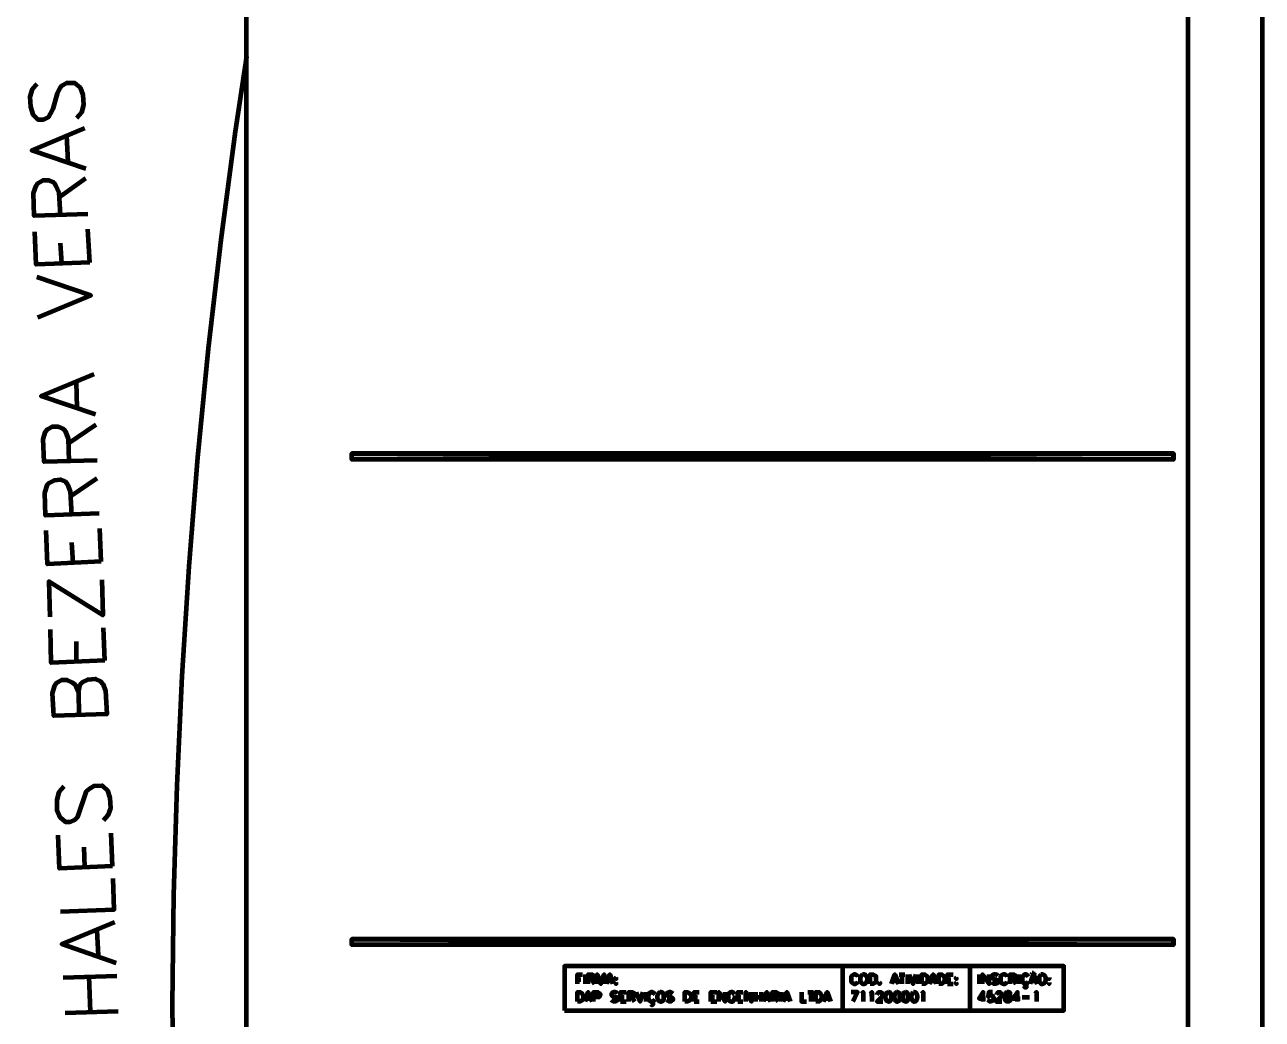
# Model space of a CAD drawing. Header units: inches. Extents: x 1 to 529, y -1 to 335.
# Drawn here: x 343.9 to 474.8, y 105.4 to 210.5 of the extents above; entities that cross this region are included whole.
import ezdxf

# ---------------------------------------------------------------- set-up
doc = ezdxf.new("R2010")
doc.units = ezdxf.units.IN
for name, color, linetype, lineweight in [('H', 7, 'CONTINUOUS', 100), ('P', 250, 'CONTINUOUS', 100), ('Text', 250, 'CONTINUOUS', 100)]:
    doc.layers.add(name, color=color, linetype=linetype, lineweight=lineweight)
doc.styles.get("Standard").update_dxf_attribs({"font": 'txt', "width": 0.75})

msp = doc.modelspace()

# ---------------------------------------------------------------- hatches: boundary and pattern name
at = {"layer": 'H', "linetype": 'CONTINUOUS'}
for points in [[(378.53, 165.2), (465.4, 164.6), (465.4, 165.2), (378.53, 165.2), (465.4, 164.6), (378.53, 164.6)], [(378.53, 165.2), (465.4, 164.6), (465.4, 165.2), (378.53, 165.2), (465.4, 164.6), (378.53, 164.6)], [(378.53, 113.87), (465.4, 113.27), (465.4, 113.87), (378.53, 113.87), (465.4, 113.27), (378.53, 113.27)], [(378.53, 113.87), (465.4, 113.27), (465.4, 113.87), (378.53, 113.87), (465.4, 113.27), (378.53, 113.27)]]:
    msp.add_hatch(color=252, dxfattribs=at).paths.add_polyline_path(points)

# ---------------------------------------------------------------- linework, layer by layer
at = {"layer": 'P', "color": 252, "linetype": 'CONTINUOUS'}
for points in [[(1.2, 334.87), (474.8, 334.87), (474.8, 0), (1.2, 0), (1.2, 334.87)], [(18.07, 327), (466.93, 327), (466.93, 7.87), (18.07, 7.87), (18.07, 327)], [(23.4, 31.33), (367.4, 31.33), (367.4, 319.27), (23.4, 319.27), (23.4, 31.33)], [(367.4, 207.2), (366.2, 199.27), (364.67, 187.8), (363.33, 176.33), (362.2, 164.8), (361.27, 153.27), (360.53, 141.67), (360, 130.13), (359.67, 118.53), (359.53, 107), (359.67, 95.4), (359.93, 83.87), (360.4, 72.27), (361.07, 60.73), (361.93, 49.2), (363.07, 37.67), (363.73, 31.4)], [(465.4, 165.2), (378.53, 165.2), (465.4, 164.6), (465.4, 165.2)], [(378.53, 165.2), (465.4, 164.6), (378.53, 164.6), (378.53, 165.2)], [(378.53, 164.6), (378.53, 165.2), (465.4, 165.2), (465.4, 164.6), (385.53, 164.6), (378.53, 164.6)], [(465.4, 165.2), (378.53, 165.2), (465.4, 164.6), (465.4, 165.2)], [(378.53, 165.2), (465.4, 164.6), (378.53, 164.6), (378.53, 165.2)], [(378.53, 164.6), (378.53, 165.2), (465.4, 165.2), (465.4, 164.6), (385.53, 164.6), (378.53, 164.6)], [(465.4, 113.87), (378.53, 113.87), (465.4, 113.27), (465.4, 113.87)], [(378.53, 113.87), (465.4, 113.27), (378.53, 113.27), (378.53, 113.87)], [(378.53, 113.27), (378.53, 113.87), (465.4, 113.87), (465.4, 113.27), (385.53, 113.27), (378.53, 113.27)], [(465.4, 113.87), (378.53, 113.87), (465.4, 113.27), (465.4, 113.87)], [(378.53, 113.87), (465.4, 113.27), (378.53, 113.27), (378.53, 113.87)], [(378.53, 113.27), (378.53, 113.87), (465.4, 113.87), (465.4, 113.27), (385.53, 113.27), (378.53, 113.27)]]:
    msp.add_lwpolyline(points, dxfattribs=at)
at = {"layer": 'P', "color": 0, "linetype": 'CONTINUOUS'}
for points in [[(345.2, 204.27), (344.73, 203.73), (344.47, 202.93), (344.53, 201.87), (344.8, 201.07), (345.33, 200.53), (345.93, 200.53), (346.47, 200.8), (346.67, 201.13), (346.93, 201.67), (347.4, 203.27), (347.67, 203.87), (347.87, 204.13), (348.4, 204.4), (349.2, 204.4), (349.8, 203.93), (350.07, 203.13), (350.13, 202.07), (349.93, 201.27), (349.4, 200.67)], [(350.4, 195.33), (344.67, 197.27), (350.27, 199.6)], [(348.53, 196.07), (348.4, 198.8)], [(350.6, 190.53), (344.93, 190.33), (344.87, 192.73), (345.13, 193.53), (345.33, 193.8), (345.87, 194.13), (346.4, 194.13), (347, 193.87), (347.2, 193.6), (347.53, 192.8), (347.67, 190.4)], [(347.53, 192.27), (350.4, 194.33)], [(350.8, 185.4), (345.13, 185.2), (345, 188.67)], [(350.8, 185.4), (350.6, 188.93)], [(347.87, 185.33), (347.73, 187.47)], [(345.33, 179.6), (350.93, 181.93), (345.2, 183.87)], [(351.4, 169.33), (345.67, 171.27), (351.27, 173.6)], [(349.47, 170.07), (349.4, 172.73)], [(351.6, 164.47), (346, 164.33), (345.87, 166.73), (346.13, 167.53), (346.33, 167.8), (346.87, 168.07), (347.4, 168.07), (347.93, 167.87), (348.2, 167.6), (348.53, 166.8), (348.6, 164.4)], [(348.53, 166.27), (351.47, 168.27)], [(351.8, 158.87), (346.13, 158.67), (346.07, 161.07), (346.33, 161.93), (346.53, 162.13), (347.07, 162.4), (347.67, 162.47), (348.2, 162.27), (348.47, 161.93), (348.73, 161.2), (348.87, 158.73)], [(348.73, 160.67), (351.6, 162.6)], [(352, 153.8), (346.33, 153.53), (346.2, 157.07)], [(352, 153.8), (351.87, 157.27)], [(349.07, 153.67), (348.93, 155.8)], [(352.07, 151.87), (352.2, 148.13), (346.47, 151.67), (346.6, 147.93)], [(352.4, 143.33), (346.73, 143.07), (346.67, 146.6)], [(352.4, 143.33), (352.27, 146.8)], [(349.4, 143.2), (349.4, 145.33)], [(349.6, 140), (349.8, 140.8), (350.07, 141.07), (350.6, 141.33), (351.4, 141.4), (351.93, 141.13), (352.2, 140.87), (352.47, 140.13), (352.6, 137.67), (347, 137.47), (346.87, 139.87), (347.13, 140.67), (347.33, 141), (347.87, 141.27), (348.4, 141.27), (349, 141), (349.27, 140.8), (349.6, 140), (349.67, 137.6)], [(348.07, 130), (347.53, 129.4), (347.33, 128.6), (347.33, 127.53), (347.67, 126.73), (348.2, 126.27), (348.73, 126.27), (349.27, 126.53), (349.53, 126.8), (349.73, 127.33), (350.27, 129), (350.47, 129.53), (350.8, 129.8), (351.27, 130.07), (352.13, 130.13), (352.67, 129.6), (352.93, 128.8), (353, 127.73), (352.73, 126.93), (352.27, 126.4)], [(353.2, 121.6), (347.6, 121.33), (347.47, 124.87)], [(353.2, 121.6), (353.07, 125.07)], [(350.27, 121.47), (350.2, 123.6)], [(347.73, 116.8), (353.4, 117), (353.27, 120.27)], [(353.6, 111.33), (347.87, 113.33), (353.47, 115.67)], [(351.73, 112.13), (351.6, 114.8)], [(348, 109.8), (353.67, 110)], [(350.87, 106.2), (350.73, 109.93)], [(401, 106.33), (453.8, 106.33), (453.8, 111), (401, 111), (401, 106.33)], [(402.4, 109.13), (402.4, 110.13), (402.93, 110.13)], [(403.2, 110.13), (403.2, 109.13)], [(403.53, 109.13), (403.53, 110.13), (403.93, 110.13), (404.07, 110.07), (404.13, 110), (404.2, 109.93), (404.2, 109.8), (404.13, 109.73), (404.07, 109.67), (403.93, 109.6), (403.53, 109.6)], [(404.47, 109.13), (404.47, 110.13), (404.87, 109.13), (405.2, 110.13), (405.2, 109.13)], [(405.47, 109.13), (405.8, 110.13), (406.13, 109.13)], [(430.4, 111), (430.4, 106.33)], [(432, 109.87), (432, 110), (431.87, 110.07), (431.8, 110.13), (431.6, 110.13), (431.53, 110.07), (431.4, 110), (431.33, 109.87), (431.33, 109.73), (431.33, 109.53), (431.33, 109.4), (431.4, 109.27), (431.53, 109.2), (431.6, 109.13), (431.8, 109.13), (431.87, 109.2), (432, 109.27), (432, 109.4)], [(432.53, 110.13), (432.47, 110.07), (432.4, 110), (432.33, 109.87), (432.27, 109.73), (432.27, 109.53), (432.33, 109.4), (432.4, 109.27), (432.47, 109.2), (432.53, 109.13), (432.73, 109.13), (432.87, 109.2), (432.93, 109.27), (433, 109.4), (433.07, 109.53), (433.07, 109.73), (433, 109.87), (432.93, 110), (432.87, 110.07), (432.73, 110.13), (432.53, 110.13)], [(433.33, 109.13), (433.33, 110.13), (433.67, 110.13), (433.8, 110.07), (433.93, 110), (433.93, 109.87), (433.93, 109.73), (433.93, 109.53), (433.93, 109.4), (433.93, 109.27), (433.8, 109.2), (433.67, 109.13), (433.33, 109.13)], [(435.6, 109.13), (435.93, 110.13), (436.33, 109.13)], [(436.4, 110.13), (437, 110.13)], [(436.67, 110.13), (436.67, 109.13)], [(437.27, 110.13), (437.27, 109.13)], [(437.47, 110.13), (437.87, 109.13), (438.2, 110.13)], [(438.4, 110.13), (438.4, 109.13)], [(438.8, 109.13), (438.8, 110.13), (439.13, 110.13), (439.2, 110.07), (439.33, 110), (439.4, 109.87), (439.4, 109.73), (439.4, 109.53), (439.4, 109.4), (439.33, 109.27), (439.2, 109.2), (439.13, 109.13), (438.8, 109.13)], [(439.6, 109.13), (440, 110.13), (440.33, 109.13)], [(440.6, 109.13), (440.6, 110.13), (440.93, 110.13), (441, 110.07), (441.13, 110), (441.13, 109.87), (441.2, 109.73), (441.2, 109.53), (441.13, 109.4), (441.13, 109.27), (441, 109.2), (440.93, 109.13), (440.6, 109.13)], [(441.53, 109.13), (441.53, 110.13), (442.13, 110.13)], [(443.87, 111), (443.87, 106.33)], [(444.87, 110.13), (444.87, 109.13)], [(445.2, 109.13), (445.2, 110.13), (445.93, 109.13), (445.93, 110.13)], [(446.87, 110), (446.8, 110.07), (446.6, 110.13), (446.4, 110.13), (446.27, 110.07), (446.2, 110), (446.2, 109.87), (446.27, 109.8), (446.27, 109.73), (446.4, 109.67), (446.67, 109.6), (446.8, 109.53), (446.8, 109.53), (446.87, 109.47), (446.87, 109.27), (446.8, 109.2), (446.6, 109.13), (446.4, 109.13), (446.27, 109.2), (446.2, 109.27)], [(447.8, 109.87), (447.8, 110), (447.67, 110.07), (447.6, 110.13), (447.4, 110.13), (447.27, 110.07), (447.2, 110), (447.13, 109.87), (447.13, 109.73), (447.13, 109.53), (447.13, 109.4), (447.2, 109.27), (447.27, 109.2), (447.4, 109.13), (447.6, 109.13), (447.67, 109.2), (447.8, 109.27), (447.8, 109.4)], [(448.13, 109.13), (448.13, 110.13), (448.53, 110.13), (448.67, 110.07), (448.73, 110), (448.73, 109.93), (448.73, 109.8), (448.73, 109.73), (448.67, 109.67), (448.53, 109.6), (448.13, 109.6)], [(449.07, 110.13), (449.07, 109.13)], [(450.07, 109.87), (450, 110), (449.93, 110.07), (449.87, 110.13), (449.67, 110.13), (449.6, 110.07), (449.53, 110), (449.47, 109.87), (449.4, 109.73), (449.4, 109.53), (449.47, 109.4), (449.53, 109.27), (449.6, 109.2), (449.67, 109.13), (449.87, 109.13), (449.93, 109.2), (450, 109.27), (450.07, 109.4)], [(450.27, 109.13), (450.6, 110.13), (451, 109.13)], [(450.4, 110.13), (450.47, 110.27)], [(450.6, 110.27), (450.47, 110.27)], [(450.53, 110.27), (450.6, 110.2)], [(450.67, 110.2), (450.8, 110.2)], [(450.73, 110.2), (450.8, 110.33)], [(451.4, 110.13), (451.4, 110.07), (451.27, 110), (451.2, 109.87), (451.2, 109.73), (451.2, 109.53), (451.2, 109.4), (451.27, 109.27), (451.4, 109.2), (451.4, 109.13), (451.6, 109.13), (451.73, 109.2), (451.8, 109.27), (451.87, 109.4), (451.93, 109.53), (451.93, 109.73), (451.87, 109.87), (451.8, 110), (451.73, 110.07), (451.6, 110.13), (451.4, 110.13)], [(402.4, 109.6), (402.73, 109.6)], [(403.87, 109.6), (404.2, 109.13)], [(405.6, 109.47), (406, 109.47)], [(406.47, 109.8), (406.4, 109.73), (406.47, 109.67), (406.47, 109.73), (406.47, 109.8)], [(406.47, 109.27), (406.4, 109.2), (406.47, 109.13), (406.47, 109.2), (406.47, 109.27)], [(434.33, 109.27), (434.27, 109.2), (434.33, 109.13), (434.4, 109.2), (434.33, 109.27)], [(435.73, 109.47), (436.13, 109.47)], [(439.73, 109.47), (440.2, 109.47)], [(441.53, 109.6), (441.87, 109.6)], [(441.53, 109.13), (442.13, 109.13)], [(442.47, 109.8), (442.4, 109.73), (442.47, 109.67), (442.47, 109.73), (442.47, 109.8)], [(442.47, 109.27), (442.4, 109.2), (442.47, 109.13), (442.47, 109.2), (442.47, 109.27)], [(448.47, 109.6), (448.73, 109.13)], [(449.67, 108.87), (449.67, 108.8), (449.87, 108.8), (449.87, 108.87), (449.87, 108.93), (449.87, 109), (449.73, 109), (449.73, 109.13)], [(450.4, 109.47), (450.87, 109.47)], [(452.27, 109.8), (452.27, 109.73), (452.27, 109.67), (452.27, 109.73), (452.27, 109.8)], [(452.27, 109.27), (452.27, 109.2), (452.27, 109.13), (452.27, 109.2), (452.27, 109.27)], [(402.4, 107.27), (402.4, 108.27), (402.67, 108.27), (402.8, 108.2), (402.87, 108.07), (402.93, 108), (403, 107.87), (403, 107.67), (402.93, 107.53), (402.87, 107.4), (402.8, 107.33), (402.67, 107.27), (402.4, 107.27)], [(403.2, 107.27), (403.53, 108.27), (403.93, 107.27)], [(403.27, 107.6), (403.73, 107.6)], [(404.07, 107.27), (404.07, 108.27), (404.53, 108.27), (404.67, 108.2), (404.73, 108.13), (404.8, 108.07), (404.8, 107.93), (404.73, 107.8), (404.67, 107.73), (404.53, 107.73), (404.07, 107.73)], [(406.6, 108.07), (406.53, 108.2), (406.4, 108.27), (406.2, 108.27), (406.07, 108.2), (406, 108.07), (406, 108), (406, 107.93), (406.07, 107.87), (406.13, 107.8), (406.47, 107.73), (406.53, 107.73), (406.6, 107.67), (406.6, 107.6), (406.6, 107.4), (406.53, 107.33), (406.4, 107.27), (406.2, 107.27), (406.07, 107.33), (406, 107.4)], [(406.93, 107.27), (406.93, 108.27), (407.53, 108.27)], [(406.93, 107.73), (407.33, 107.73)], [(407.8, 107.27), (407.8, 108.27), (408.2, 108.27), (408.33, 108.2), (408.4, 108.13), (408.4, 108.07), (408.4, 107.93), (408.4, 107.87), (408.33, 107.8), (408.2, 107.73), (407.8, 107.73)], [(408.13, 107.73), (408.4, 107.27)], [(408.6, 108.27), (409, 107.27), (409.33, 108.27)], [(409.6, 108.27), (409.6, 107.27)], [(410.6, 108), (410.53, 108.07), (410.4, 108.2), (410.33, 108.27), (410.13, 108.27), (410.07, 108.2), (409.93, 108.07), (409.93, 108), (409.87, 107.87), (409.87, 107.67), (409.93, 107.53), (409.93, 107.4), (410.07, 107.33), (410.13, 107.27), (410.33, 107.27), (410.4, 107.33), (410.53, 107.4), (410.6, 107.53)], [(411.13, 108.27), (411, 108.2), (410.93, 108.07), (410.87, 108), (410.8, 107.87), (410.8, 107.67), (410.87, 107.53), (410.93, 107.4), (411, 107.33), (411.13, 107.27), (411.27, 107.27), (411.4, 107.33), (411.47, 107.4), (411.53, 107.53), (411.53, 107.67), (411.53, 107.87), (411.53, 108), (411.47, 108.07), (411.4, 108.2), (411.27, 108.27), (411.13, 108.27)], [(412.47, 108.07), (412.33, 108.2), (412.27, 108.27), (412.07, 108.27), (411.93, 108.2), (411.8, 108.07), (411.8, 108), (411.87, 107.93), (411.93, 107.87), (412, 107.8), (412.33, 107.73), (412.33, 107.73), (412.4, 107.67), (412.47, 107.6), (412.47, 107.4), (412.33, 107.33), (412.27, 107.27), (412.07, 107.27), (411.93, 107.33), (411.8, 107.4)], [(413.73, 107.27), (413.73, 108.27), (414, 108.27), (414.2, 108.2), (414.27, 108.07), (414.33, 108), (414.4, 107.87), (414.4, 107.67), (414.33, 107.53), (414.27, 107.4), (414.2, 107.33), (414, 107.27), (413.73, 107.27)], [(414.73, 107.27), (414.73, 108.27), (415.27, 108.27)], [(414.73, 107.73), (415.07, 107.73)], [(416.47, 107.27), (416.47, 108.27), (417.13, 108.27)], [(416.47, 107.73), (416.87, 107.73)], [(417.33, 107.27), (417.33, 108.27), (418, 107.27), (418, 108.27)], [(419, 108), (418.93, 108.07), (418.87, 108.2), (418.8, 108.27), (418.6, 108.27), (418.47, 108.2), (418.4, 108.07), (418.33, 108), (418.33, 107.87), (418.33, 107.67), (418.33, 107.53), (418.4, 107.4), (418.47, 107.33), (418.6, 107.27), (418.8, 107.27), (418.87, 107.33), (418.93, 107.4), (419, 107.53), (419, 107.67), (418.8, 107.67)], [(419.33, 107.27), (419.33, 108.27), (419.87, 108.27)], [(419.33, 107.73), (419.67, 107.73)], [(420.2, 107.27), (420.2, 108.27), (420.8, 107.27), (420.8, 108.27)], [(421.2, 108.27), (421.2, 107.27)], [(421.2, 107.73), (421.8, 107.73)], [(421.8, 108.27), (421.8, 107.27)], [(422.07, 107.27), (422.4, 108.27), (422.8, 107.27)], [(422.2, 107.6), (422.6, 107.6)], [(423, 107.27), (423, 108.27), (423.4, 108.27), (423.53, 108.2), (423.6, 108.13), (423.6, 108.07), (423.6, 107.93), (423.6, 107.87), (423.53, 107.8), (423.4, 107.73), (423, 107.73)], [(423.27, 107.73), (423.6, 107.27)], [(423.93, 108.27), (423.93, 107.27)], [(424.13, 107.27), (424.53, 108.27), (424.87, 107.27)], [(424.33, 107.6), (424.73, 107.6)], [(426.07, 108.27), (426.07, 107.27), (426.6, 107.27)], [(426.73, 108.27), (427.33, 108.27)], [(427.07, 108.27), (427.07, 107.27)], [(427.6, 107.27), (427.6, 108.27), (427.93, 108.27), (428, 108.2), (428.07, 108.07), (428.13, 108), (428.2, 107.87), (428.2, 107.67), (428.13, 107.53), (428.07, 107.4), (428, 107.33), (427.93, 107.27), (427.6, 107.27)], [(428.4, 107.27), (428.8, 108.27), (429.13, 107.27)], [(428.53, 107.6), (428.93, 107.6)], [(431.53, 107.27), (432, 108.27), (431.33, 108.27)], [(432.4, 108.07), (432.47, 108.07), (432.6, 108.27), (432.6, 107.27)], [(433.27, 108.07), (433.4, 108.07), (433.53, 108.27), (433.53, 107.27)], [(434.07, 108), (434.07, 108.07), (434.13, 108.13), (434.2, 108.2), (434.27, 108.27), (434.47, 108.27), (434.6, 108.2), (434.6, 108.13), (434.6, 108.07), (434.6, 107.93), (434.6, 107.87), (434.53, 107.73), (434.07, 107.27), (434.67, 107.27)], [(435.27, 108.27), (435.13, 108.2), (435, 108.07), (434.93, 107.8), (434.93, 107.73), (435, 107.47), (435.13, 107.33), (435.27, 107.27), (435.33, 107.27), (435.47, 107.33), (435.53, 107.47), (435.6, 107.73), (435.6, 107.8), (435.53, 108.07), (435.47, 108.2), (435.33, 108.27), (435.27, 108.27)], [(436.13, 108.27), (436, 108.2), (435.93, 108.07), (435.87, 107.8), (435.87, 107.73), (435.93, 107.47), (436, 107.33), (436.13, 107.27), (436.27, 107.27), (436.33, 107.33), (436.47, 107.47), (436.47, 107.73), (436.47, 107.8), (436.47, 108.07), (436.33, 108.2), (436.27, 108.27), (436.13, 108.27)], [(437.07, 108.27), (436.93, 108.2), (436.8, 108.07), (436.8, 107.8), (436.8, 107.73), (436.8, 107.47), (436.93, 107.33), (437.07, 107.27), (437.13, 107.27), (437.27, 107.33), (437.33, 107.47), (437.4, 107.73), (437.4, 107.8), (437.33, 108.07), (437.27, 108.2), (437.13, 108.27), (437.07, 108.27)], [(437.93, 108.27), (437.87, 108.2), (437.73, 108.07), (437.67, 107.8), (437.67, 107.73), (437.73, 107.47), (437.87, 107.33), (437.93, 107.27), (438, 107.27), (438.2, 107.33), (438.27, 107.47), (438.33, 107.73), (438.33, 107.8), (438.27, 108.07), (438.2, 108.2), (438, 108.27), (437.93, 108.27)], [(438.73, 108.07), (438.8, 108.07), (438.93, 108.27), (438.93, 107.27)], [(445.27, 107.27), (445.27, 108.27), (444.87, 107.6), (445.53, 107.6)], [(446.27, 108.27), (445.87, 108.27), (445.8, 107.8), (445.87, 107.87), (446, 107.93), (446.07, 107.93), (446.27, 107.87), (446.33, 107.73), (446.4, 107.67), (446.4, 107.6), (446.33, 107.4), (446.27, 107.33), (446.07, 107.27), (446, 107.27), (445.87, 107.33), (445.8, 107.4), (445.73, 107.47)], [(446.73, 108), (446.73, 108.07), (446.8, 108.13), (446.8, 108.2), (446.87, 108.27), (447.07, 108.27), (447.13, 108.2), (447.2, 108.13), (447.27, 108.07), (447.27, 107.93), (447.2, 107.87), (447.13, 107.73), (446.67, 107.27), (447.27, 107.27)], [(447.8, 108.27), (447.67, 108.2), (447.6, 108.07), (447.6, 108), (447.67, 107.93), (447.73, 107.87), (447.93, 107.8), (448.07, 107.73), (448.13, 107.73), (448.2, 107.6), (448.2, 107.47), (448.13, 107.4), (448.13, 107.33), (448, 107.27), (447.8, 107.27), (447.67, 107.33), (447.6, 107.4), (447.6, 107.47), (447.6, 107.6), (447.6, 107.73), (447.67, 107.73), (447.8, 107.8), (448, 107.87), (448.13, 107.93), (448.13, 108), (448.13, 108.07), (448.13, 108.2), (448, 108.27), (447.8, 108.27)], [(448.93, 107.27), (448.93, 108.27), (448.47, 107.6), (449.2, 107.6)], [(449.4, 107.73), (450.2, 107.73)], [(450.73, 108.07), (450.8, 108.07), (450.93, 108.27), (450.93, 107.27)], [(348.2, 106.07), (353.8, 106.27)], [(406.93, 107.27), (407.53, 107.27)], [(410.13, 107), (410.2, 106.93), (410.33, 106.93), (410.4, 107), (410.4, 107.07), (410.33, 107.13), (410.27, 107.13), (410.27, 107.27)], [(414.73, 107.27), (415.27, 107.27)], [(416.47, 107.27), (417.13, 107.27)], [(419.33, 107.27), (419.87, 107.27)]]:
    msp.add_lwpolyline(points, dxfattribs=at)

# ---------------------------------------------------------------- texts
at = {"layer": 'Text', "color": 0, "linetype": 'CONTINUOUS', "attachment_point": 4}
for insert, char_height in [((387.4, 163.47), 1.6), ((385.8, 112.13), 1.6667)]:
    msp.add_mtext('{\\fSans Serif Bold|b1|i0|c1|p15;}', dxfattribs=dict(at, insert=insert, char_height=char_height))

doc.saveas('drawing.dxf')
